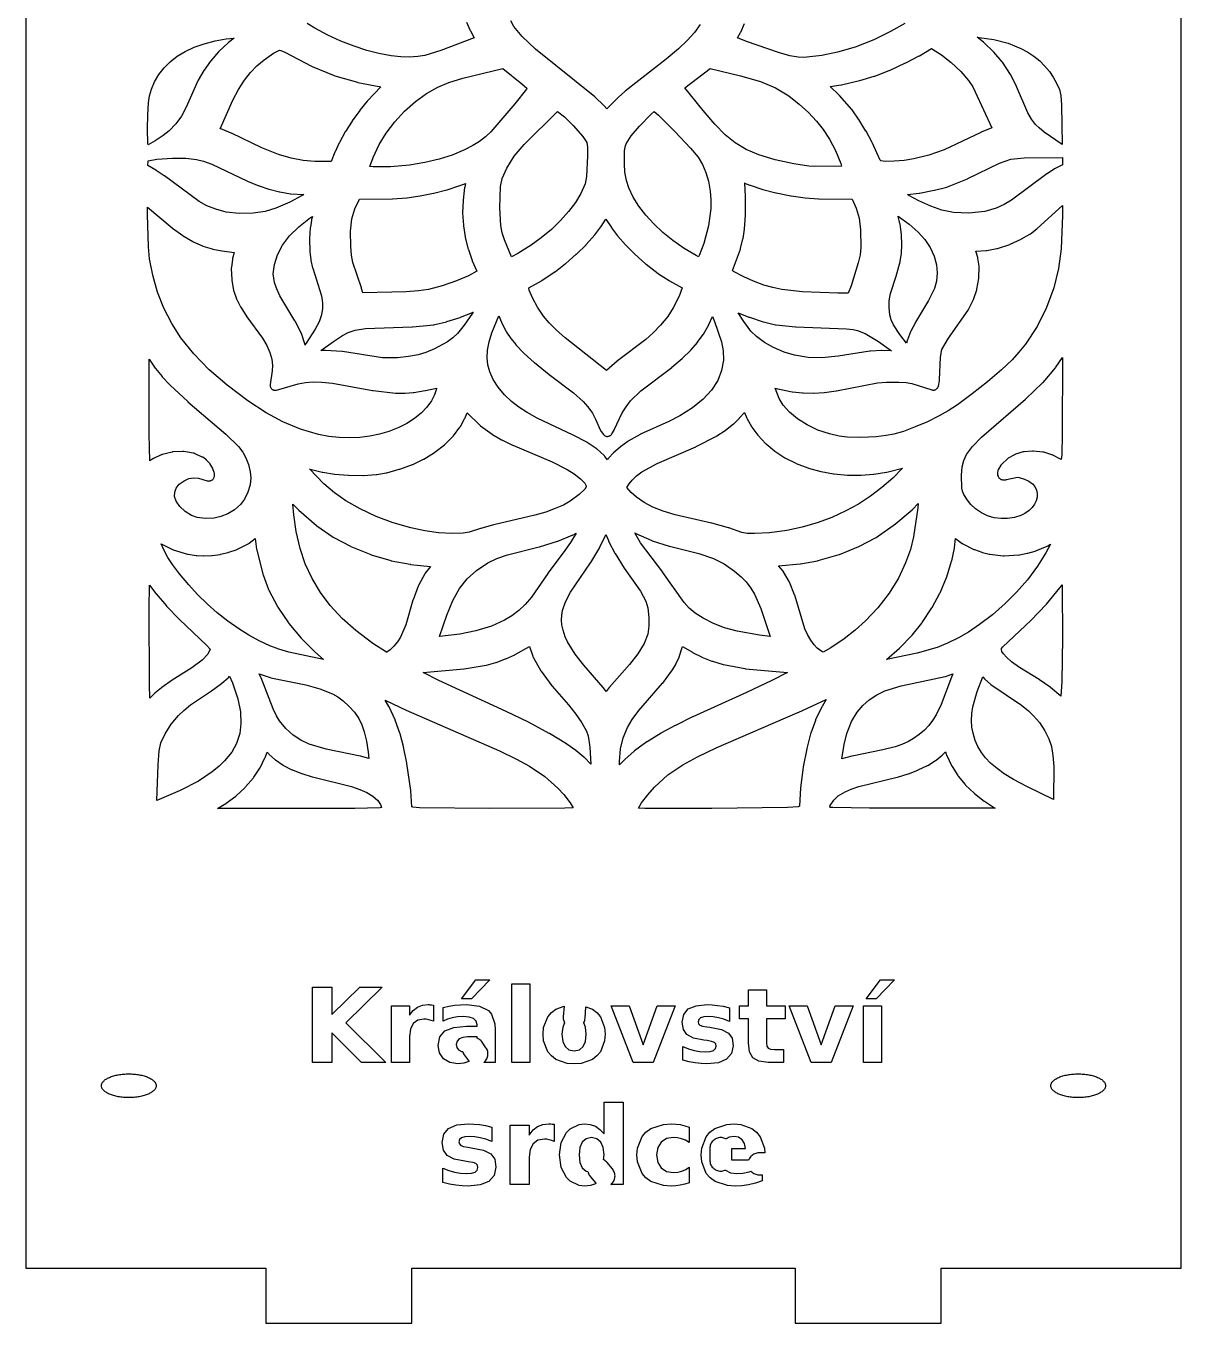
# Model space of a CAD drawing. Header units: millimetres. Extents: x 10 to 410, y 18 to 283.
# Drawn here: x 79 to 142.3, y 21 to 92.1 of the extents above; entities that cross this region are included whole.
import ezdxf

# ---------------------------------------------------------------- set-up
doc = ezdxf.new("R2010")
doc.units = ezdxf.units.MM
doc.layers.add('CUT', color=1, linetype='Continuous')

msp = doc.modelspace()

# ---------------------------------------------------------------- linework, layer by layer
at = {"layer": 'CUT'}
for points in [[(129.134, 147), (121.134, 147), (121.134, 144), (100.134, 144), (100.134, 147), (92.134, 147), (92.134, 144), (79, 144), (79, 24), (92.134, 24), (92.134, 21), (100.134, 21), (100.134, 24), (121.134, 24), (121.134, 21), (129.134, 21), (129.134, 24), (142.268, 24), (142.268, 144), (129.134, 144)], [(88.221, 90.891), (88.769, 91.084), (89.37, 91.24), (89.963, 91.348), (90.408, 91.388), (90.091, 91.144), (90.07, 91.127), (89.566, 90.653), (89.546, 90.632), (89.126, 90.147), (89.109, 90.126), (88.76, 89.633), (88.747, 89.613), (88.433, 89.076), (88.419, 89.049), (87.772, 87.609), (87.511, 87.116), (87.207, 86.685), (86.85, 86.317), (86.519, 86.055), (86.072, 85.76), (85.688, 85.546), (85.685, 85.57), (85.652, 86.432), (85.669, 87.171), (85.719, 87.848), (85.776, 88.229), (85.882, 88.591), (86.049, 88.992), (86.281, 89.395), (86.564, 89.762), (86.898, 90.096), (87.286, 90.396), (87.726, 90.661)], [(132.797, 91.106), (133.493, 90.826), (133.88, 90.616), (134.202, 90.403), (134.53, 90.138), (134.795, 89.878), (135.06, 89.561), (135.27, 89.253), (135.452, 88.922), (135.607, 88.566), (135.686, 88.242), (135.726, 87.722), (135.758, 85.56), (134.776, 86.236), (134.492, 86.465), (134.294, 86.664), (134.08, 86.945), (133.881, 87.295), (133.254, 88.73), (133.249, 88.741), (132.943, 89.37), (132.924, 89.403), (132.485, 90.063), (132.466, 90.089), (132.017, 90.619), (131.997, 90.64), (131.464, 91.152), (131.441, 91.172), (131.101, 91.434), (131.219, 91.426), (132.021, 91.308)], [(91.923, 85.371), (90.251, 86.18), (90.239, 86.185), (89.764, 86.388), (89.729, 86.4), (89.633, 86.427), (90.332, 87.982), (90.65, 88.574), (90.97, 89.078), (91.301, 89.506), (91.655, 89.876), (92.044, 90.204), (92.555, 90.561), (92.847, 90.719), (92.889, 90.727), (92.964, 90.718), (93.183, 90.626), (94.646, 89.849), (94.671, 89.837), (95.889, 89.338), (95.918, 89.328), (97.157, 88.969), (97.182, 88.963), (98.438, 88.721), (97.704, 87.946), (97.69, 87.93), (97.291, 87.438), (97.281, 87.425), (96.875, 86.861), (96.866, 86.847), (96.496, 86.265), (96.487, 86.25), (96.165, 85.667), (96.156, 85.651), (95.928, 85.164), (95.921, 85.148), (95.713, 84.625), (94.829, 84.633), (94.193, 84.686), (93.525, 84.808), (92.835, 85.009)], [(130.858, 88.719), (131, 88.451), (131.897, 86.467), (131.312, 86.233), (131.295, 86.226), (129.301, 85.277), (128.456, 84.971), (127.634, 84.768), (127.101, 84.685), (126.56, 84.641), (126.08, 84.635), (125.823, 84.661), (125.788, 84.71), (125.35, 85.678), (125.34, 85.699), (125.014, 86.288), (125.007, 86.299), (124.614, 86.937), (124.606, 86.95), (124.251, 87.462), (124.231, 87.487), (123.557, 88.253), (123.542, 88.269), (123.055, 88.742), (123.653, 88.835), (123.671, 88.838), (124.652, 89.058), (124.669, 89.063), (125.466, 89.296), (125.49, 89.304), (126.288, 89.617), (126.303, 89.623), (127.181, 90.028), (127.194, 90.034), (127.927, 90.418), (127.941, 90.425), (128.603, 90.819), (129.14, 90.475), (129.682, 90.052), (130.206, 89.552), (130.621, 89.063)], [(101.624, 84.751), (100.844, 84.567), (100.006, 84.427), (98.966, 84.341), (98.019, 84.334), (97.841, 84.357), (98.017, 84.856), (98.355, 85.563), (98.735, 86.188), (99.203, 86.811), (99.737, 87.389), (100.337, 87.922), (100.939, 88.36), (101.558, 88.702), (102.168, 88.951), (102.924, 89.191), (105.116, 89.724), (106.17, 88.89), (106.442, 88.644), (106.414, 88.6), (105.769, 87.785), (104.468, 86.252), (104.177, 85.986), (103.845, 85.734), (103.475, 85.499), (103.026, 85.263), (102.337, 84.976)], [(121.05, 84.503), (120.038, 84.727), (119.138, 85.002), (118.443, 85.293), (117.853, 85.647), (117.302, 86.096), (116.726, 86.681), (116.095, 87.415), (115.087, 88.666), (116.468, 89.715), (118.136, 89.325), (119.225, 89.005), (120.046, 88.663), (120.778, 88.219), (121.349, 87.776), (121.859, 87.316), (122.302, 86.843), (122.665, 86.381), (123.016, 85.844), (123.346, 85.225), (123.64, 84.511), (123.674, 84.377), (123.66, 84.375), (122.214, 84.355), (121.872, 84.376)], [(108.284, 81.392), (107.783, 80.911), (107.227, 80.451), (106.669, 80.048), (105.939, 79.592), (105.603, 79.408), (105.205, 80.33), (105.09, 80.72), (105.017, 81.118), (104.961, 82.094), (104.99, 83.263), (105.086, 83.705), (105.332, 84.259), (105.744, 84.915), (106.284, 85.554), (108.109, 87.365), (108.489, 87.078), (108.975, 86.605), (109.508, 85.998), (109.72, 85.673), (109.755, 85.42), (109.766, 84.947), (109.702, 83.81), (109.627, 83.401), (109.393, 82.874), (109.095, 82.382), (108.723, 81.885)], [(115.844, 79.415), (115.711, 79.48), (115.055, 79.869), (114.43, 80.306), (113.886, 80.747), (113.39, 81.212), (112.951, 81.691), (112.578, 82.175), (112.265, 82.681), (112.021, 83.185), (111.891, 83.58), (111.81, 84.047), (111.782, 84.501), (111.786, 85.203), (111.814, 85.437), (111.872, 85.596), (112.154, 86.028), (112.609, 86.565), (113.251, 87.227), (113.407, 87.363), (113.646, 87.16), (114.537, 86.275), (115.396, 85.369), (115.82, 84.867), (116.057, 84.474), (116.247, 84.034), (116.388, 83.554), (116.483, 82.996), (116.514, 82.536), (116.509, 82.062), (116.39, 81.11), (116.129, 80.136), (115.879, 79.477)], [(91.751, 83.303), (91.767, 83.297), (92.301, 83.12), (92.32, 83.115), (92.892, 82.97), (92.913, 82.966), (93.489, 82.867), (93.516, 82.864), (94.218, 82.814), (94.138, 82.764), (93.448, 82.399), (92.685, 82.07), (92.106, 81.893), (91.448, 81.796), (90.686, 81.78), (89.971, 81.858), (89.4, 82.012), (88.912, 82.204), (88.481, 82.445), (86.583, 83.842), (86.572, 83.849), (86.13, 84.145), (86.114, 84.154), (85.675, 84.407), (85.691, 84.659), (86.177, 84.749), (87.032, 84.819), (87.758, 84.815), (88.339, 84.743), (88.727, 84.646), (89.185, 84.483), (91.126, 83.556), (91.142, 83.549)], [(132.987, 82.504), (132.58, 82.266), (132.147, 82.077), (131.517, 81.899), (130.653, 81.808), (129.798, 81.834), (129.167, 81.971), (128.558, 82.189), (127.903, 82.483), (127.365, 82.77), (127.283, 82.819), (127.918, 82.901), (127.933, 82.903), (128.737, 83.051), (128.755, 83.054), (129.436, 83.227), (129.473, 83.239), (130.567, 83.682), (130.585, 83.69), (132.321, 84.539), (132.946, 84.75), (133.666, 84.834), (135.768, 84.855), (135.774, 84.456), (135.366, 84.239), (135.345, 84.227), (134.931, 83.956), (134.917, 83.946)], [(103.055, 80.501), (103.06, 80.475), (103.224, 79.831), (103.231, 79.807), (103.441, 79.209), (103.448, 79.191), (103.695, 78.616), (103.242, 78.369), (102.58, 78.084), (101.791, 77.814), (101.054, 77.626), (100.497, 77.538), (99.834, 77.486), (97.45, 77.435), (97.445, 77.436), (97.384, 77.679), (97.378, 77.701), (96.907, 79.104), (96.83, 79.496), (96.787, 79.975), (96.769, 80.819), (96.844, 81.496), (97.006, 82.037), (97.273, 82.566), (99.056, 82.584), (99.075, 82.585), (99.86, 82.647), (99.875, 82.648), (100.579, 82.743), (100.595, 82.745), (101.328, 82.887), (101.345, 82.891), (102.055, 83.075), (102.072, 83.079), (102.712, 83.288), (102.726, 83.293), (103.072, 83.427), (103.031, 83.228), (103.028, 83.206), (102.942, 82.519), (102.939, 82.494), (102.916, 81.821), (102.917, 81.794), (102.957, 81.134), (102.96, 81.108)], [(124.714, 80.878), (124.72, 79.913), (124.684, 79.512), (124.59, 79.08), (124.195, 77.823), (124.042, 77.409), (123.46, 77.416), (121.538, 77.487), (120.405, 77.619), (119.903, 77.725), (119.424, 77.863), (118.853, 78.074), (118.314, 78.315), (117.76, 78.609), (117.702, 78.653), (118.131, 79.828), (118.139, 79.856), (118.272, 80.386), (118.277, 80.41), (118.357, 80.916), (118.359, 80.94), (118.411, 81.687), (118.411, 81.707), (118.409, 82.71), (118.409, 82.726), (118.367, 83.436), (118.365, 83.45), (118.657, 83.332), (118.674, 83.326), (119.352, 83.1), (119.369, 83.095), (120.079, 82.909), (120.096, 82.905), (120.889, 82.75), (120.905, 82.748), (121.671, 82.645), (121.685, 82.644), (122.415, 82.586), (122.434, 82.585), (124.254, 82.566), (124.482, 82.08), (124.638, 81.527)], [(101.484, 72.177), (101.376, 71.844), (101.208, 71.518), (100.954, 71.169), (100.668, 70.87), (100.29, 70.56), (99.855, 70.28), (99.415, 70.055), (98.884, 69.844), (98.367, 69.69), (97.827, 69.577), (97.279, 69.51), (96.723, 69.487), (96.159, 69.508), (95.588, 69.574), (95.016, 69.683), (94.046, 69.965), (93.076, 70.366), (92.159, 70.859), (91.155, 71.52), (90.021, 72.369), (89.037, 73.222), (88.195, 74.088), (87.485, 74.976), (86.985, 75.749), (86.553, 76.591), (86.208, 77.472), (85.946, 78.401), (85.776, 79.294), (85.709, 79.956), (85.658, 81.718), (85.662, 82.122), (87.016, 80.99), (87.032, 80.978), (87.597, 80.572), (87.618, 80.558), (88.137, 80.25), (88.165, 80.236), (88.665, 80.011), (88.697, 79.999), (89.205, 79.843), (89.234, 79.835), (89.733, 79.738), (89.75, 79.736), (90.406, 79.65), (90.316, 79.318), (90.308, 79.279), (90.251, 78.815), (90.249, 78.793), (90.249, 78.771), (90.27, 78.168), (90.274, 78.128), (90.375, 77.572), (90.384, 77.534), (90.525, 77.106), (90.533, 77.085), (90.542, 77.064), (90.748, 76.669), (90.761, 76.647), (91.096, 76.127), (91.105, 76.114), (91.95, 74.949), (92.187, 74.542), (92.354, 74.173), (92.462, 73.8), (92.502, 73.446), (92.488, 73.155), (92.376, 72.418), (92.373, 72.39), (92.373, 72.362), (92.376, 72.334), (92.382, 72.306), (92.39, 72.279), (92.401, 72.253), (92.414, 72.229), (92.43, 72.206), (92.448, 72.184), (92.469, 72.165), (92.491, 72.147), (92.515, 72.132), (92.54, 72.119), (92.566, 72.109), (92.593, 72.102), (92.621, 72.097), (92.649, 72.096), (92.677, 72.097), (92.705, 72.101), (92.732, 72.107), (93.91, 72.456), (94.31, 72.524), (94.736, 72.554), (95.206, 72.542), (95.798, 72.482), (97.99, 72.082), (98.009, 72.079), (99.244, 71.942), (99.272, 71.941), (99.739, 71.936), (99.763, 71.937), (100.214, 71.97), (100.24, 71.973), (100.866, 72.077), (100.881, 72.081), (101.489, 72.217)], [(126.811, 72.545), (127.216, 72.52), (127.53, 72.467), (128.619, 72.121), (128.646, 72.114), (128.673, 72.109), (128.701, 72.107), (128.728, 72.108), (128.756, 72.112), (128.782, 72.119), (128.809, 72.128), (128.834, 72.139), (128.857, 72.153), (128.88, 72.169), (128.9, 72.188), (128.919, 72.208), (128.936, 72.23), (128.95, 72.254), (128.962, 72.278), (128.971, 72.304), (128.978, 72.331), (129.038, 72.623), (129.042, 72.646), (129.044, 72.669), (129.089, 73.915), (129.163, 74.334), (129.528, 74.959), (130.604, 76.479), (130.616, 76.498), (130.626, 76.517), (130.88, 77.028), (130.895, 77.063), (131.076, 77.6), (131.086, 77.638), (131.194, 78.226), (131.197, 78.248), (131.198, 78.271), (131.211, 78.839), (131.21, 78.863), (131.208, 78.887), (131.139, 79.334), (131.135, 79.356), (131.13, 79.377), (131.021, 79.717), (131.593, 79.75), (131.629, 79.755), (132.184, 79.861), (132.218, 79.87), (132.881, 80.084), (132.912, 80.096), (133.511, 80.372), (133.537, 80.385), (133.989, 80.653), (134.017, 80.672), (134.373, 80.944), (134.39, 80.959), (135.77, 82.211), (135.78, 81.679), (135.708, 79.84), (135.56, 78.763), (135.301, 77.718), (134.901, 76.63), (134.38, 75.598), (133.739, 74.628), (133.381, 74.176), (133.011, 73.765), (132.434, 73.22), (131.662, 72.559), (130.823, 71.894), (130.02, 71.307), (129.505, 70.97), (129.02, 70.695), (128.374, 70.376), (127.702, 70.086), (127.058, 69.847), (126.539, 69.694), (126.115, 69.612), (125.572, 69.554), (124.721, 69.517), (123.983, 69.534), (123.545, 69.581), (123.004, 69.705), (122.37, 69.92), (121.785, 70.197), (121.264, 70.526), (120.819, 70.901), (120.483, 71.275), (120.252, 71.65), (120.043, 72.221), (120.157, 72.185), (120.186, 72.178), (120.966, 72.016), (120.992, 72.012), (121.54, 71.951), (121.566, 71.949), (122.137, 71.939), (122.161, 71.94), (122.726, 71.978), (122.745, 71.98), (123.372, 72.064), (123.388, 72.067), (125.648, 72.501), (126.136, 72.541)], [(95.246, 76.892), (95.248, 76.576), (95.193, 76.238), (95.058, 75.855), (94.836, 75.439), (94.343, 74.675), (94.331, 74.655), (94.321, 74.633), (94.291, 74.563), (94.285, 74.6), (94.28, 74.624), (94.274, 74.648), (94.086, 75.209), (94.078, 75.229), (94.069, 75.248), (93.742, 75.886), (93.733, 75.902), (92.909, 77.274), (92.717, 77.685), (92.611, 78.002), (92.549, 78.47), (92.606, 78.99), (92.772, 79.524), (93.047, 80.042), (93.437, 80.551), (93.95, 81.054), (94.591, 81.554), (94.698, 81.622), (94.648, 81.445), (94.642, 81.417), (94.577, 81.029), (94.573, 81), (94.535, 80.419), (94.535, 80.394), (94.55, 79.722), (94.551, 79.696), (94.604, 79.243), (94.609, 79.215), (94.699, 78.808), (94.705, 78.783), (95.186, 77.274)], [(106.554, 77.583), (106.536, 77.717), (107.236, 78.098), (107.258, 78.112), (107.983, 78.597), (107.998, 78.609), (108.551, 79.037), (108.563, 79.047), (109.136, 79.545), (109.148, 79.556), (109.677, 80.073), (109.69, 80.087), (110.154, 80.604), (110.167, 80.621), (110.497, 81.051), (110.513, 81.074), (110.763, 81.478), (111.07, 81.005), (111.081, 80.989), (111.404, 80.56), (111.417, 80.544), (111.833, 80.069), (111.845, 80.056), (112.314, 79.583), (112.328, 79.571), (112.957, 79.013), (112.972, 79.001), (113.631, 78.495), (113.648, 78.483), (114.226, 78.104), (114.243, 78.094), (114.945, 77.7), (114.781, 77.257), (114.457, 76.608), (114.152, 76.139), (113.758, 75.658), (113.359, 75.248), (112.953, 74.883), (111.399, 73.703), (111.383, 73.691), (110.803, 73.182), (108.534, 74.978), (108.06, 75.387), (107.659, 75.788), (107.349, 76.156), (107.016, 76.642), (106.739, 77.16)], [(126.953, 80.632), (126.878, 81.204), (126.873, 81.232), (126.776, 81.642), (127.379, 81.189), (127.867, 80.761), (128.234, 80.348), (128.521, 79.922), (128.743, 79.449), (128.873, 78.968), (128.91, 78.522), (128.868, 78.071), (128.763, 77.678), (128.428, 77.008), (127.722, 75.822), (127.716, 75.81), (127.465, 75.338), (127.45, 75.305), (127.279, 74.854), (127.273, 74.834), (127.268, 74.814), (127.239, 74.681), (126.863, 75.161), (126.517, 75.681), (126.389, 75.958), (126.317, 76.225), (126.275, 76.627), (126.278, 76.988), (126.358, 77.394), (126.679, 78.406), (126.682, 78.418), (126.876, 79.137), (126.882, 79.164), (126.951, 79.581), (126.954, 79.613), (126.977, 80.06), (126.977, 80.086), (126.955, 80.607)], [(101.388, 75.696), (102.033, 75.853), (102.052, 75.858), (102.784, 76.092), (102.803, 76.099), (103.457, 76.36), (103.478, 76.369), (103.5, 76.38), (103.459, 76.314), (103.006, 75.673), (102.635, 75.213), (102.382, 74.978), (102.088, 74.759), (101.381, 74.361), (100.907, 74.169), (100.489, 74.043), (99.958, 73.947), (99.354, 73.881), (98.525, 73.866), (96.347, 74.213), (96.322, 74.216), (95.411, 74.278), (95.384, 74.279), (95.146, 74.272), (95.838, 74.776), (96.346, 75.098), (96.654, 75.256), (97.026, 75.395), (97.595, 75.48), (100.151, 75.58), (100.165, 75.581), (101.347, 75.689)], [(111.088, 69.705), (111.211, 69.904), (111.226, 69.933), (111.663, 70.868), (111.874, 71.196), (112.121, 71.512), (112.686, 72.073), (114.372, 73.345), (114.385, 73.356), (114.948, 73.838), (114.961, 73.851), (115.397, 74.277), (115.412, 74.293), (115.775, 74.71), (115.791, 74.73), (116.093, 75.149), (116.109, 75.174), (116.395, 75.675), (116.408, 75.7), (116.603, 76.137), (116.717, 75.866), (117.096, 74.751), (117.192, 74.252), (117.199, 73.738), (117.103, 73.175), (116.894, 72.641), (116.544, 72.098), (116.093, 71.61), (115.516, 71.144), (114.813, 70.702), (114.204, 70.389), (112.663, 69.687), (112.643, 69.677), (111.993, 69.314), (111.965, 69.296), (111.561, 69.004), (111.542, 68.988), (111.186, 68.679), (111.165, 68.659), (110.919, 68.397), (110.902, 68.376), (110.887, 68.354), (110.849, 68.293), (110.715, 68.477), (110.696, 68.501), (110.675, 68.522), (110.27, 68.882), (110.254, 68.896), (110.237, 68.908), (109.733, 69.237), (109.712, 69.25), (108.981, 69.641), (108.968, 69.647), (107.008, 70.567), (106.444, 70.88), (106, 71.167), (105.587, 71.487), (105.209, 71.848), (104.865, 72.267), (104.597, 72.687), (104.41, 73.103), (104.307, 73.485), (104.266, 73.882), (104.287, 74.301), (104.371, 74.753), (104.521, 75.242), (104.902, 76.172), (105.04, 75.836), (105.05, 75.814), (105.31, 75.313), (105.325, 75.288), (105.556, 74.937), (105.571, 74.917), (105.825, 74.599), (105.841, 74.58), (106.27, 74.131), (106.286, 74.116), (106.838, 73.623), (106.849, 73.614), (107.657, 72.964), (107.663, 72.959), (108.993, 71.953), (109.516, 71.485), (109.78, 71.188), (110.024, 70.844), (110.203, 70.517), (110.472, 69.895), (110.483, 69.873), (110.495, 69.853), (110.509, 69.833), (110.629, 69.679), (110.647, 69.659), (110.666, 69.64), (110.688, 69.624), (110.71, 69.609), (110.734, 69.597), (110.759, 69.587), (110.785, 69.579), (110.812, 69.574), (110.838, 69.572), (110.865, 69.572), (110.892, 69.575), (110.919, 69.58), (110.944, 69.588), (110.969, 69.599), (110.993, 69.611), (111.016, 69.626), (111.037, 69.643), (111.056, 69.662), (111.073, 69.683)], [(124.974, 75.203), (125.704, 74.763), (126.402, 74.265), (125.876, 74.272), (125.858, 74.271), (125.258, 74.239), (125.23, 74.236), (123.486, 73.962), (122.598, 73.868), (121.846, 73.89), (121.099, 74.017), (120.525, 74.186), (119.938, 74.433), (119.447, 74.713), (119.015, 75.037), (118.706, 75.344), (118.317, 75.865), (118.001, 76.348), (118.009, 76.344), (118.603, 76.104), (118.622, 76.098), (119.376, 75.854), (119.397, 75.848), (120.06, 75.69), (120.097, 75.683), (121.153, 75.574), (121.171, 75.573), (123.945, 75.471), (124.306, 75.433), (124.544, 75.378)], [(89.952, 69.699), (90.638, 69.019), (90.884, 68.699), (91.052, 68.399), (91.191, 68.029), (91.287, 67.636), (91.317, 67.292), (91.278, 66.914), (91.162, 66.511), (90.974, 66.137), (90.747, 65.842), (90.431, 65.556), (90.057, 65.326), (89.68, 65.176), (89.306, 65.097), (88.829, 65.077), (88.381, 65.131), (88.064, 65.238), (87.725, 65.448), (87.434, 65.723), (87.23, 66.02), (87.137, 66.287), (87.147, 66.507), (87.237, 66.736), (87.401, 66.946), (87.661, 67.142), (87.929, 67.257), (88.171, 67.301), (88.459, 67.281), (88.93, 67.139), (88.958, 67.132), (88.987, 67.128), (89.016, 67.127), (89.045, 67.129), (89.073, 67.134), (89.101, 67.142), (89.128, 67.153), (89.161, 67.168), (89.186, 67.182), (89.209, 67.197), (89.231, 67.215), (89.251, 67.234), (89.268, 67.256), (89.284, 67.279), (89.297, 67.304), (89.307, 67.33), (89.315, 67.357), (89.32, 67.384), (89.33, 67.456), (89.333, 67.483), (89.332, 67.509), (89.33, 67.536), (89.325, 67.562), (89.317, 67.588), (89.244, 67.793), (89.232, 67.822), (89.217, 67.849), (89.096, 68.043), (89.082, 68.063), (89.066, 68.082), (88.916, 68.247), (88.899, 68.265), (88.88, 68.28), (88.716, 68.407), (88.69, 68.425), (88.661, 68.44), (88.229, 68.638), (88.206, 68.647), (88.183, 68.654), (88.159, 68.659), (87.656, 68.745), (87.626, 68.749), (87.595, 68.749), (87.056, 68.723), (87.028, 68.72), (87, 68.715), (86.46, 68.578), (86.434, 68.57), (86.41, 68.56), (85.992, 68.365), (85.973, 68.355), (85.954, 68.344), (85.781, 68.227), (85.755, 69.693), (85.754, 73.803), (86.085, 73.315), (86.099, 73.296), (86.458, 72.855), (86.469, 72.842), (86.877, 72.399), (86.892, 72.384), (87.859, 71.478), (87.869, 71.469)], [(133.767, 71.621), (134.687, 72.5), (134.707, 72.522), (135.395, 73.333), (135.412, 73.355), (135.78, 73.886), (135.764, 69.688), (135.733, 68.556), (135.709, 68.298), (135.702, 68.304), (135.683, 68.317), (135.663, 68.328), (135.243, 68.542), (135.221, 68.553), (135.197, 68.561), (134.745, 68.698), (134.72, 68.704), (134.695, 68.708), (134.181, 68.766), (134.154, 68.767), (134.127, 68.767), (133.677, 68.73), (133.648, 68.726), (133.619, 68.719), (133.203, 68.595), (133.173, 68.584), (133.144, 68.569), (132.807, 68.376), (132.781, 68.359), (132.756, 68.339), (132.444, 68.05), (132.426, 68.031), (132.41, 68.011), (132.395, 67.989), (132.267, 67.777), (132.255, 67.755), (132.245, 67.732), (132.237, 67.709), (132.231, 67.685), (132.213, 67.593), (132.209, 67.565), (132.208, 67.536), (132.21, 67.508), (132.215, 67.48), (132.222, 67.453), (132.243, 67.39), (132.252, 67.365), (132.264, 67.341), (132.279, 67.318), (132.295, 67.296), (132.314, 67.276), (132.334, 67.258), (132.356, 67.243), (132.379, 67.229), (132.404, 67.218), (132.429, 67.209), (132.456, 67.202), (132.483, 67.198), (132.51, 67.197), (132.655, 67.198), (132.684, 67.199), (132.713, 67.204), (133.304, 67.332), (133.407, 67.322), (133.697, 67.233), (133.93, 67.122), (134.133, 66.966), (134.255, 66.818), (134.348, 66.624), (134.385, 66.451), (134.381, 66.235), (134.335, 66.047), (134.247, 65.858), (134.117, 65.675), (133.942, 65.505), (133.72, 65.352), (133.495, 65.243), (133.154, 65.134), (132.763, 65.07), (132.421, 65.065), (132.039, 65.116), (131.673, 65.225), (131.329, 65.388), (131.012, 65.606), (130.76, 65.841), (130.566, 66.079), (130.362, 66.395), (130.29, 66.565), (130.262, 66.732), (130.25, 67.444), (130.283, 67.9), (130.367, 68.252), (130.523, 68.584), (130.84, 69.011), (131.344, 69.526), (133.756, 71.612)], [(109.368, 67.254), (109.606, 67), (109.689, 66.854), (109.689, 66.804), (109.609, 66.675), (109.302, 66.387), (108.815, 66.027), (108.436, 65.811), (107.995, 65.612), (107.479, 65.426), (106.877, 65.25), (104.626, 64.73), (104.615, 64.727), (103.907, 64.534), (103.892, 64.53), (103.285, 64.328), (102.944, 64.263), (102.341, 64.249), (101.6, 64.294), (100.842, 64.397), (100.08, 64.555), (99.12, 64.829), (98.187, 65.179), (97.301, 65.596), (96.522, 66.048), (95.895, 66.488), (95.324, 66.974), (94.527, 67.789), (94.544, 67.784), (94.565, 67.778), (95.231, 67.615), (95.253, 67.611), (95.905, 67.506), (95.925, 67.504), (96.652, 67.441), (96.674, 67.44), (97.458, 67.434), (97.481, 67.435), (98.187, 67.487), (98.211, 67.49), (98.739, 67.575), (98.769, 67.582), (99.451, 67.771), (99.47, 67.778), (100.17, 68.029), (100.195, 68.04), (100.773, 68.315), (100.799, 68.329), (101.376, 68.684), (101.402, 68.702), (101.919, 69.107), (101.944, 69.129), (102.388, 69.573), (102.413, 69.602), (102.774, 70.075), (102.796, 70.108), (103.029, 70.524), (103.043, 70.554), (103.171, 70.863), (103.862, 70.183), (103.894, 70.157), (104.536, 69.688), (104.561, 69.672), (105.049, 69.389), (105.065, 69.381), (105.643, 69.093), (105.659, 69.085), (107.82, 68.171), (108.645, 67.76), (109.034, 67.517)], [(123.233, 67.52), (123.257, 67.517), (123.999, 67.45), (124.023, 67.449), (124.733, 67.447), (124.755, 67.448), (125.427, 67.499), (125.448, 67.501), (126.126, 67.605), (126.152, 67.611), (127.008, 67.828), (126.48, 67.289), (125.887, 66.769), (125.26, 66.295), (124.599, 65.867), (123.908, 65.486), (123.141, 65.135), (122.393, 64.855), (121.519, 64.601), (120.67, 64.422), (119.722, 64.295), (118.911, 64.247), (118.5, 64.258), (118.217, 64.299), (117.499, 64.56), (117.475, 64.567), (116.559, 64.811), (116.55, 64.813), (114.559, 65.272), (113.898, 65.478), (113.332, 65.703), (112.858, 65.947), (112.438, 66.234), (112.152, 66.497), (111.911, 66.78), (112.041, 66.979), (112.205, 67.182), (112.443, 67.407), (112.74, 67.629), (113.566, 68.092), (115.699, 69.005), (115.718, 69.013), (116.823, 69.588), (116.848, 69.602), (117.304, 69.9), (117.325, 69.915), (117.746, 70.25), (117.766, 70.268), (118.076, 70.568), (118.09, 70.582), (118.349, 70.871), (118.487, 70.564), (118.499, 70.541), (118.746, 70.106), (118.764, 70.078), (119.086, 69.641), (119.108, 69.615), (119.513, 69.186), (119.537, 69.163), (119.998, 68.78), (120.025, 68.761), (120.575, 68.402), (120.601, 68.387), (121.161, 68.103), (121.187, 68.091), (121.831, 67.843), (121.857, 67.834), (122.54, 67.645), (122.565, 67.64)], [(99.804, 59.254), (99.512, 58.579), (99.354, 58.322), (99.159, 58.075), (98.946, 57.874), (98.763, 57.745), (98.754, 57.749), (98.008, 58.225), (97.063, 58.937), (96.327, 59.592), (95.664, 60.307), (95.125, 61.024), (94.673, 61.785), (94.302, 62.596), (94.022, 63.424), (93.802, 64.361), (93.665, 65.274), (93.613, 65.864), (93.924, 65.543), (93.944, 65.524), (94.921, 64.695), (94.941, 64.68), (95.826, 64.056), (95.856, 64.038), (96.776, 63.552), (96.8, 63.54), (97.889, 63.093), (97.916, 63.083), (98.983, 62.769), (99.009, 62.762), (100.05, 62.564), (100.072, 62.561), (101.152, 62.441), (100.871, 62.079), (100.858, 62.061), (100.846, 62.041), (100.496, 61.396), (100.481, 61.362), (100.2, 60.621), (100.192, 60.599)], [(126.64, 64.792), (127.547, 65.551), (127.567, 65.57), (127.877, 65.886), (127.857, 65.665), (127.617, 64.072), (127.44, 63.373), (127.179, 62.638), (126.785, 61.807), (126.273, 60.975), (125.664, 60.184), (124.993, 59.472), (124.427, 58.963), (123.813, 58.482), (123.082, 57.987), (122.671, 57.757), (122.594, 57.795), (122.344, 57.976), (122.175, 58.15), (121.981, 58.413), (121.802, 58.726), (121.669, 59.023), (121.107, 60.872), (121.099, 60.894), (120.82, 61.592), (120.812, 61.612), (120.802, 61.63), (120.497, 62.147), (120.484, 62.167), (120.47, 62.186), (120.217, 62.485), (121.4, 62.581), (121.428, 62.585), (122.359, 62.759), (122.386, 62.766), (123.534, 63.1), (123.561, 63.109), (124.626, 63.541), (124.653, 63.553), (125.54, 64.023), (125.569, 64.041), (126.621, 64.778)], [(90.549, 63.372), (91.175, 63.69), (91.2, 63.704), (91.223, 63.72), (91.548, 63.98), (91.632, 63.386), (91.638, 63.356), (91.976, 62.024), (91.985, 61.994), (92.293, 61.176), (92.307, 61.145), (92.778, 60.244), (92.794, 60.216), (93.382, 59.349), (93.4, 59.326), (94.08, 58.518), (94.096, 58.5), (94.821, 57.773), (94.832, 57.762), (95.292, 57.352), (93.404, 57.756), (92.851, 57.914), (92.365, 58.096), (91.768, 58.375), (91.21, 58.678), (90.652, 59.026), (90.059, 59.445), (89.477, 59.907), (88.948, 60.373), (88.402, 60.907), (87.917, 61.432), (87.409, 62.043), (87.031, 62.549), (86.775, 62.945), (86.535, 63.387), (86.407, 63.684), (87.021, 63.377), (87.044, 63.367), (87.067, 63.359), (87.855, 63.125), (87.89, 63.118), (88.322, 63.048), (88.352, 63.044), (88.718, 63.025), (88.746, 63.024), (89.176, 63.044), (89.203, 63.046), (89.635, 63.107), (89.66, 63.112), (90.083, 63.212), (90.108, 63.22), (90.512, 63.356)], [(108.131, 63.838), (108.909, 64.155), (108.937, 64.168), (109.129, 64.272), (108.821, 63.76), (108.425, 63.188), (107.59, 62.079), (107.583, 62.069), (106.688, 60.768), (106.34, 60.365), (105.994, 60.039), (105.619, 59.75), (105.213, 59.499), (104.503, 59.173), (103.64, 58.911), (102.764, 58.746), (101.65, 58.612), (102.051, 59.777), (102.381, 60.581), (102.75, 61.235), (103.172, 61.772), (103.674, 62.228), (104.307, 62.647), (104.8, 62.883), (105.368, 63.087), (107.108, 63.517), (107.125, 63.521), (108.109, 63.83)], [(108.537, 58.597), (108.418, 58.95), (108.353, 59.25), (108.329, 59.502), (108.343, 59.787), (108.39, 60.04), (108.554, 60.506), (108.829, 61.034), (109.926, 62.653), (109.934, 62.666), (110.426, 63.485), (110.437, 63.505), (110.733, 64.101), (110.747, 64.136), (110.77, 64.205), (110.9, 63.867), (110.913, 63.838), (111.262, 63.168), (111.273, 63.148), (111.766, 62.359), (111.775, 62.347), (112.663, 61.085), (112.956, 60.548), (113.068, 60.179), (113.126, 59.653), (113.124, 59.173), (113.056, 58.746), (112.861, 58.226), (112.511, 57.657), (112.049, 57.076), (110.957, 55.841), (110.938, 55.817), (110.78, 55.591), (110.632, 55.79), (110.618, 55.807), (109.55, 57.036), (109.084, 57.636), (108.663, 58.32)], [(113.274, 63.864), (113.302, 63.853), (114.231, 63.557), (114.248, 63.552), (115.864, 63.151), (116.65, 62.882), (117.245, 62.588), (117.816, 62.194), (118.175, 61.884), (118.45, 61.599), (118.709, 61.261), (118.912, 60.92), (119.25, 60.142), (119.755, 58.61), (119.177, 58.691), (117.955, 58.902), (117.259, 59.081), (116.652, 59.316), (116.088, 59.61), (115.655, 59.884), (115.326, 60.159), (115.044, 60.47), (113.888, 62.117), (113.882, 62.125), (112.654, 63.747), (112.36, 64.248), (112.344, 64.282), (112.369, 64.266), (112.404, 64.248)], [(129.07, 61.004), (129.425, 61.848), (129.434, 61.873), (129.703, 62.732), (129.71, 62.758), (129.853, 63.446), (129.857, 63.472), (129.913, 63.976), (130.283, 63.708), (130.301, 63.696), (130.321, 63.685), (130.921, 63.381), (130.955, 63.366), (131.361, 63.225), (131.385, 63.218), (131.761, 63.124), (131.796, 63.117), (132.532, 63.028), (132.559, 63.026), (132.585, 63.026), (133.385, 63.079), (133.42, 63.084), (133.848, 63.167), (133.871, 63.173), (134.286, 63.291), (134.318, 63.303), (134.937, 63.564), (134.971, 63.58), (135.112, 63.664), (134.869, 63.188), (134.412, 62.464), (133.853, 61.718), (133.255, 61.033), (132.637, 60.414), (131.933, 59.798), (131.225, 59.258), (130.619, 58.851), (130.072, 58.532), (129.478, 58.241), (128.904, 58.014), (127.811, 57.695), (126.133, 57.351), (126.844, 57.974), (126.861, 57.99), (127.517, 58.67), (127.534, 58.689), (128.064, 59.347), (128.079, 59.368), (128.615, 60.174), (128.627, 60.194), (129.057, 60.978)], [(86.695, 60.286), (86.707, 60.273), (87.409, 59.548), (87.417, 59.54), (88.889, 58.143), (89.093, 57.921), (88.963, 57.644), (88.643, 57.306), (88.084, 56.889), (87.014, 56.222), (87.002, 56.214), (86.438, 55.819), (86.42, 55.806), (86.059, 55.506), (86.038, 55.487), (85.783, 55.228), (85.763, 55.976), (85.757, 60.148), (85.773, 61.419), (86.118, 60.965), (86.127, 60.953)], [(132.452, 57.795), (132.426, 57.905), (132.436, 57.956), (132.487, 58.034), (134.054, 59.503), (134.064, 59.512), (134.882, 60.355), (134.898, 60.372), (135.633, 61.272), (135.644, 61.286), (135.748, 61.431), (135.756, 61.221), (135.77, 58.553), (135.739, 56.122), (135.688, 55.333), (135.112, 55.816), (135.092, 55.831), (134.506, 56.239), (134.493, 56.248), (133.427, 56.904), (132.985, 57.221), (132.701, 57.469), (132.538, 57.654)], [(101.623, 56.201), (100.764, 56.642), (102.982, 56.834), (103.005, 56.837), (104.199, 57.042), (104.226, 57.048), (104.733, 57.187), (104.754, 57.193), (105.265, 57.378), (105.287, 57.387), (105.773, 57.612), (105.791, 57.62), (106.587, 58.056), (106.588, 58.056), (106.762, 57.527), (106.771, 57.502), (106.783, 57.478), (107.197, 56.737), (107.216, 56.708), (107.808, 55.905), (107.822, 55.887), (108.72, 54.857), (109.116, 54.362), (109.45, 53.881), (109.699, 53.43), (109.793, 53.171), (109.882, 52.539), (109.941, 51.614), (109.587, 51.979), (109.562, 52.001), (109.125, 52.357), (109.11, 52.369), (108.622, 52.714), (108.607, 52.724), (107.679, 53.292), (107.665, 53.3), (106.532, 53.908), (106.522, 53.913), (105.306, 54.504), (105.301, 54.506)], [(111.508, 51.769), (111.565, 52.451), (111.715, 53.067), (111.957, 53.631), (112.213, 54.063), (112.576, 54.564), (113.868, 56.045), (113.88, 56.06), (114.367, 56.702), (114.385, 56.729), (114.591, 57.079), (114.604, 57.104), (114.77, 57.463), (114.782, 57.496), (114.962, 58.064), (115.502, 57.748), (115.516, 57.741), (116.006, 57.49), (116.028, 57.48), (116.571, 57.259), (116.596, 57.25), (117.181, 57.074), (117.211, 57.067), (118.381, 56.851), (118.407, 56.847), (120.707, 56.644), (119.857, 56.206), (118.474, 55.548), (115.524, 54.211), (115.516, 54.207), (114.576, 53.742), (114.567, 53.737), (113.81, 53.326), (113.797, 53.319), (113.034, 52.848), (113.016, 52.836), (112.341, 52.343), (112.322, 52.328), (111.798, 51.869), (111.783, 51.855), (111.515, 51.584)], [(88.008, 54.858), (89.162, 55.624), (89.172, 55.631), (89.719, 56.032), (89.738, 56.047), (90.071, 56.34), (90.088, 56.357), (90.104, 56.375), (90.151, 56.433), (90.307, 56.065), (90.602, 55.186), (90.744, 54.484), (90.776, 53.843), (90.709, 53.297), (90.534, 52.755), (90.274, 52.28), (89.881, 51.793), (89.579, 51.503), (89.207, 51.199), (88.443, 50.688), (87.443, 50.181), (86.178, 49.623), (86.246, 51.584), (86.297, 52.354), (86.391, 52.791), (86.619, 53.281), (86.949, 53.807), (87.347, 54.282), (87.64, 54.561)], [(94.338, 55.954), (95.105, 55.746), (95.798, 55.461), (96.078, 55.3), (96.369, 55.091), (96.71, 54.783), (96.998, 54.458), (97.228, 54.114), (97.396, 53.771), (97.532, 53.379), (97.651, 52.874), (97.742, 52.276), (97.775, 51.931), (97.329, 52.048), (97.314, 52.052), (95.442, 52.438), (94.517, 52.719), (94.055, 52.93), (93.638, 53.201), (93.24, 53.561), (92.892, 53.981), (92.721, 54.256), (92.533, 54.639), (91.877, 56.345), (91.869, 56.363), (91.776, 56.563), (92.372, 56.361), (92.405, 56.352)], [(129.699, 56.39), (129.694, 56.377), (129.125, 54.884), (128.855, 54.315), (128.663, 54.002), (128.453, 53.73), (128.213, 53.482), (127.931, 53.241), (127.621, 53.021), (127.332, 52.855), (126.968, 52.692), (126.603, 52.565), (125.942, 52.395), (124.257, 52.063), (124.242, 52.059), (123.684, 51.915), (123.809, 52.69), (123.959, 53.294), (124.217, 53.947), (124.531, 54.47), (124.83, 54.826), (125.183, 55.139), (125.607, 55.419), (126.051, 55.629), (126.934, 55.902), (129.341, 56.412), (129.375, 56.422), (129.774, 56.561)], [(131, 52.915), (130.877, 53.307), (130.811, 53.648), (130.788, 54.003), (130.809, 54.387), (130.864, 54.753), (131.094, 55.591), (131.408, 56.402), (131.506, 56.295), (131.526, 56.275), (131.829, 56.006), (131.857, 55.984), (133.52, 54.842), (133.908, 54.536), (134.194, 54.268), (134.515, 53.893), (134.807, 53.448), (135.025, 53.009), (135.164, 52.588), (135.253, 52.099), (135.298, 51.494), (135.279, 49.679), (133.85, 50.373), (133.086, 50.782), (132.584, 51.092), (132.196, 51.37), (131.835, 51.677), (131.565, 51.959), (131.343, 52.249), (131.143, 52.588)], [(104.937, 52.351), (105.868, 51.896), (106.582, 51.5), (107.418, 50.938), (108.141, 50.292), (108.455, 49.945), (108.803, 49.491), (108.978, 49.218), (108.509, 49.197), (104.405, 49.185), (100.56, 49.232), (100.197, 49.257), (100.144, 49.283), (100.078, 50.151), (100.076, 50.17), (99.859, 51.661), (99.857, 51.673), (99.687, 52.56), (99.682, 52.58), (99.493, 53.285), (99.486, 53.307), (99.23, 54.023), (99.22, 54.046), (98.89, 54.757), (98.877, 54.781), (98.68, 55.115), (98.71, 55.1), (98.72, 55.095), (99.817, 54.58), (99.824, 54.577)], [(116.806, 52.505), (121.284, 54.443), (121.29, 54.446), (122.83, 55.157), (122.603, 54.777), (122.591, 54.753), (122.252, 54.039), (122.242, 54.015), (121.987, 53.311), (121.979, 53.285), (121.77, 52.47), (121.766, 52.454), (121.576, 51.461), (121.573, 51.445), (121.424, 50.32), (121.421, 50.295), (121.378, 49.331), (121.374, 49.315), (121.294, 49.282), (120.71, 49.242), (116.559, 49.19), (112.9, 49.19), (112.542, 49.207), (112.724, 49.497), (113.058, 49.941), (113.419, 50.355), (114.16, 51.024), (114.978, 51.578), (115.774, 52.012)], [(96.831, 50.394), (97.295, 50.235), (97.664, 50.067), (97.999, 49.86), (98.269, 49.624), (98.427, 49.406), (98.478, 49.247), (98.476, 49.239), (98.401, 49.23), (97.005, 49.191), (90.078, 49.186), (89.498, 49.193), (89.947, 49.468), (89.968, 49.482), (90.488, 49.868), (90.512, 49.887), (91.007, 50.345), (91.03, 50.369), (91.455, 50.869), (91.475, 50.896), (91.807, 51.396), (91.823, 51.424), (92.092, 51.957), (92.103, 51.983), (92.215, 52.273), (92.285, 52.191), (92.308, 52.167), (92.629, 51.872), (92.645, 51.858), (92.661, 51.846), (93.08, 51.562), (93.111, 51.544), (93.571, 51.312), (93.595, 51.302), (94.087, 51.111), (94.106, 51.104), (94.677, 50.927), (94.693, 50.923)], [(124.616, 50.395), (126.726, 50.903), (126.743, 50.907), (127.322, 51.086), (127.339, 51.092), (127.856, 51.289), (127.877, 51.298), (128.372, 51.535), (128.398, 51.55), (128.817, 51.809), (128.847, 51.831), (129.189, 52.112), (129.216, 52.138), (129.36, 52.292), (129.404, 52.163), (129.417, 52.134), (129.716, 51.512), (129.73, 51.487), (130.035, 50.993), (130.057, 50.961), (130.442, 50.494), (130.465, 50.471), (130.928, 50.026), (130.95, 50.007), (131.478, 49.595), (131.498, 49.581), (131.939, 49.295), (131.952, 49.287), (132.094, 49.206), (131.919, 49.2), (125.21, 49.198), (123.188, 49.236), (123.063, 49.246), (123.025, 49.263), (123.051, 49.351), (123.248, 49.644), (123.496, 49.873), (123.862, 50.103), (124.198, 50.253)], [(103.397, 38.763), (102.856, 38.763), (103.634, 39.8), (104.415, 39.8)], [(125.801, 39.8), (126.581, 39.8), (125.563, 38.763), (125.023, 38.763)], [(96.53, 37.449), (98.717, 35.28), (97.388, 35.28), (95.749, 36.903), (95.749, 35.28), (94.687, 35.28), (94.687, 39.4), (95.749, 39.4), (95.749, 37.896), (97.28, 39.4), (98.514, 39.4)], [(106.608, 39.574), (106.608, 35.28), (105.621, 35.28), (105.621, 39.574)], [(119.651, 35.28), (119.151, 35.341), (118.822, 35.524), (118.639, 35.854), (118.578, 36.354), (118.578, 37.664), (118.086, 37.664), (118.086, 38.371), (118.578, 38.371), (118.578, 39.248), (119.565, 39.248), (119.565, 38.371), (120.584, 38.371), (120.584, 37.664), (119.565, 37.664), (119.565, 36.354), (119.587, 36.173), (119.651, 36.063), (119.779, 36.006), (119.991, 35.987), (120.498, 35.987), (120.498, 35.28)], [(100.446, 38.305), (100.717, 38.41), (101.038, 38.445), (101.09, 38.444), (101.145, 38.44), (101.216, 38.434), (101.314, 38.423), (101.317, 37.529), (101.188, 37.582), (101.058, 37.618), (100.93, 37.64), (100.801, 37.647), (100.464, 37.586), (100.214, 37.403), (100.06, 37.106), (100.009, 36.704), (100.009, 35.28), (99.022, 35.28), (99.022, 38.371), (100.009, 38.371), (100.009, 37.863), (100.213, 38.125)], [(103.124, 37.259), (103.706, 37.259), (103.706, 37.336), (103.66, 37.539), (103.521, 37.679), (103.285, 37.761), (102.945, 37.789), (102.638, 37.773), (102.354, 37.725), (102.091, 37.646), (101.846, 37.534), (101.846, 38.288), (102.164, 38.356), (102.484, 38.405), (102.804, 38.435), (103.124, 38.445), (103.844, 38.362), (104.331, 38.115), (104.493, 37.925), (104.679, 37.389), (104.702, 37.044), (104.702, 35.28), (104.093, 35.28), (104.098, 35.284), (104.141, 35.325), (104.179, 35.369), (104.213, 35.418), (104.242, 35.469), (104.266, 35.523), (104.285, 35.578), (104.298, 35.636), (104.305, 35.694), (104.306, 35.753), (104.302, 35.812), (104.292, 35.87), (104.276, 35.927), (104.255, 35.982), (104.229, 36.034), (104.197, 36.084), (103.984, 36.386), (103.948, 36.433), (103.907, 36.475), (103.863, 36.514), (103.815, 36.548), (103.764, 36.577), (103.71, 36.601), (103.706, 36.602), (103.706, 36.671), (103.193, 36.671), (102.922, 36.645), (102.727, 36.566), (102.611, 36.437), (102.572, 36.257), (102.603, 36.09), (102.697, 35.963), (102.848, 35.883), (102.918, 35.874), (102.924, 35.853), (102.945, 35.798), (102.972, 35.745), (103.003, 35.695), (103.216, 35.393), (103.252, 35.347), (103.265, 35.333), (103.259, 35.328), (102.984, 35.232), (102.655, 35.2), (102.22, 35.27), (101.875, 35.48), (101.651, 35.802), (101.576, 36.207), (101.669, 36.679), (101.949, 37.005), (102.43, 37.195)], [(113.349, 35.28), (112.265, 35.28), (111.051, 38.371), (112.039, 38.371), (112.809, 36.235), (113.575, 38.371), (114.566, 38.371)], [(116.061, 37.264), (116.287, 37.225), (116.461, 37.201), (117.096, 37.073), (117.482, 36.884), (117.679, 36.6), (117.744, 36.191), (117.653, 35.758), (117.38, 35.448), (116.926, 35.262), (116.294, 35.2), (115.982, 35.212), (115.66, 35.249), (115.328, 35.309), (114.988, 35.393), (114.988, 36.144), (115.287, 36.018), (115.593, 35.928), (115.906, 35.875), (116.224, 35.857), (116.478, 35.877), (116.66, 35.936), (116.77, 36.036), (116.807, 36.175), (116.781, 36.29), (116.706, 36.372), (116.555, 36.429), (116.304, 36.472), (116.13, 36.494), (115.569, 36.612), (115.206, 36.801), (115.007, 37.082), (114.941, 37.48), (115.025, 37.907), (115.277, 38.207), (115.704, 38.385), (116.309, 38.445), (116.59, 38.434), (116.883, 38.403), (117.197, 38.351), (117.538, 38.274), (117.538, 37.524), (117.226, 37.64), (116.925, 37.722), (116.638, 37.772), (116.368, 37.789), (116.122, 37.771), (115.949, 37.718), (115.847, 37.629), (115.813, 37.502), (115.839, 37.396), (115.917, 37.319)], [(123.097, 35.28), (122.013, 35.28), (120.799, 38.371), (121.787, 38.371), (122.557, 36.235), (123.323, 38.371), (124.314, 38.371)], [(124.872, 38.371), (125.859, 38.371), (125.859, 35.28), (124.872, 35.28)], [(108.65, 35.227), (108.025, 35.442), (107.777, 35.63), (107.58, 35.866), (107.354, 36.463), (107.326, 36.823), (107.354, 37.183), (107.58, 37.778), (107.777, 38.014), (108.025, 38.202), (108.471, 38.356), (108.43, 37.781), (108.428, 37.722), (108.433, 37.664), (108.443, 37.606), (108.459, 37.549), (108.48, 37.494), (108.503, 37.448), (108.399, 37.215), (108.355, 36.823), (108.399, 36.431), (108.528, 36.142), (108.739, 35.965), (109.028, 35.906), (109.313, 35.965), (109.522, 36.142), (109.65, 36.431), (109.693, 36.823), (109.65, 37.215), (109.549, 37.442), (109.565, 37.47), (109.589, 37.524), (109.607, 37.58), (109.62, 37.637), (109.627, 37.696), (109.672, 38.326), (110.028, 38.202), (110.274, 38.014), (110.47, 37.778), (110.695, 37.183), (110.723, 36.823), (110.695, 36.463), (110.47, 35.866), (110.274, 35.63), (110.028, 35.442), (109.405, 35.227), (109.028, 35.2)], [(85.921, 33.666), (85.881, 33.639), (85.839, 33.613), (85.793, 33.588), (85.745, 33.563), (85.695, 33.54), (85.641, 33.518), (85.586, 33.498), (85.528, 33.478), (85.467, 33.46), (85.405, 33.442), (85.341, 33.427), (85.275, 33.412), (85.208, 33.399), (85.139, 33.388), (85.069, 33.378), (84.998, 33.369), (84.927, 33.362), (84.854, 33.357), (84.781, 33.353), (84.708, 33.351), (84.634, 33.35), (84.56, 33.351), (84.487, 33.353), (84.414, 33.357), (84.341, 33.362), (84.27, 33.369), (84.199, 33.378), (84.129, 33.388), (84.06, 33.399), (83.993, 33.412), (83.927, 33.427), (83.863, 33.442), (83.801, 33.46), (83.74, 33.478), (83.682, 33.498), (83.627, 33.518), (83.573, 33.54), (83.523, 33.563), (83.474, 33.588), (83.429, 33.613), (83.387, 33.639), (83.347, 33.666), (83.311, 33.694), (83.278, 33.722), (83.248, 33.751), (83.222, 33.781), (83.199, 33.811), (83.179, 33.842), (83.163, 33.873), (83.15, 33.905), (83.141, 33.936), (83.136, 33.968), (83.134, 34), (83.136, 34.032), (83.141, 34.064), (83.15, 34.095), (83.163, 34.127), (83.179, 34.158), (83.199, 34.189), (83.222, 34.219), (83.248, 34.249), (83.278, 34.278), (83.311, 34.306), (83.347, 34.334), (83.387, 34.361), (83.429, 34.387), (83.474, 34.412), (83.523, 34.437), (83.573, 34.46), (83.627, 34.482), (83.682, 34.502), (83.74, 34.522), (83.801, 34.54), (83.863, 34.558), (83.927, 34.573), (83.993, 34.588), (84.06, 34.601), (84.129, 34.612), (84.199, 34.622), (84.27, 34.631), (84.341, 34.638), (84.414, 34.643), (84.487, 34.647), (84.56, 34.649), (84.634, 34.65), (84.708, 34.649), (84.781, 34.647), (84.854, 34.643), (84.927, 34.638), (84.998, 34.631), (85.069, 34.622), (85.139, 34.612), (85.208, 34.601), (85.275, 34.588), (85.341, 34.573), (85.405, 34.558), (85.467, 34.54), (85.528, 34.522), (85.586, 34.502), (85.641, 34.482), (85.695, 34.46), (85.745, 34.437), (85.793, 34.412), (85.839, 34.387), (85.881, 34.361), (85.921, 34.334), (85.957, 34.306), (85.99, 34.278), (86.02, 34.249), (86.046, 34.219), (86.069, 34.189), (86.089, 34.158), (86.105, 34.127), (86.118, 34.095), (86.127, 34.064), (86.132, 34.032), (86.134, 34), (86.132, 33.968), (86.127, 33.936), (86.118, 33.905), (86.105, 33.873), (86.089, 33.842), (86.069, 33.811), (86.046, 33.781), (86.02, 33.751), (85.99, 33.722), (85.957, 33.694)], [(137.921, 33.666), (137.881, 33.639), (137.839, 33.613), (137.793, 33.588), (137.745, 33.563), (137.695, 33.54), (137.641, 33.518), (137.586, 33.498), (137.528, 33.478), (137.467, 33.46), (137.405, 33.442), (137.341, 33.427), (137.275, 33.412), (137.208, 33.399), (137.139, 33.388), (137.069, 33.378), (136.998, 33.369), (136.927, 33.362), (136.854, 33.357), (136.781, 33.353), (136.708, 33.351), (136.634, 33.35), (136.56, 33.351), (136.487, 33.353), (136.414, 33.357), (136.341, 33.362), (136.27, 33.369), (136.199, 33.378), (136.129, 33.388), (136.06, 33.399), (135.993, 33.412), (135.927, 33.427), (135.863, 33.442), (135.801, 33.46), (135.74, 33.478), (135.682, 33.498), (135.627, 33.518), (135.573, 33.54), (135.523, 33.563), (135.474, 33.588), (135.429, 33.613), (135.387, 33.639), (135.347, 33.666), (135.311, 33.694), (135.278, 33.722), (135.248, 33.751), (135.222, 33.781), (135.199, 33.811), (135.179, 33.842), (135.163, 33.873), (135.15, 33.905), (135.141, 33.936), (135.136, 33.968), (135.134, 34), (135.136, 34.032), (135.141, 34.064), (135.15, 34.095), (135.163, 34.127), (135.179, 34.158), (135.199, 34.189), (135.222, 34.219), (135.248, 34.249), (135.278, 34.278), (135.311, 34.306), (135.347, 34.334), (135.387, 34.361), (135.429, 34.387), (135.474, 34.412), (135.523, 34.437), (135.573, 34.46), (135.627, 34.482), (135.682, 34.502), (135.74, 34.522), (135.801, 34.54), (135.863, 34.558), (135.927, 34.573), (135.993, 34.588), (136.06, 34.601), (136.129, 34.612), (136.199, 34.622), (136.27, 34.631), (136.341, 34.638), (136.414, 34.643), (136.487, 34.647), (136.56, 34.649), (136.634, 34.65), (136.708, 34.649), (136.781, 34.647), (136.854, 34.643), (136.927, 34.638), (136.998, 34.631), (137.069, 34.622), (137.139, 34.612), (137.208, 34.601), (137.275, 34.588), (137.341, 34.573), (137.405, 34.558), (137.467, 34.54), (137.528, 34.522), (137.586, 34.502), (137.641, 34.482), (137.695, 34.46), (137.745, 34.437), (137.793, 34.412), (137.839, 34.387), (137.881, 34.361), (137.921, 34.334), (137.957, 34.306), (137.99, 34.278), (138.02, 34.249), (138.046, 34.219), (138.069, 34.189), (138.089, 34.158), (138.105, 34.127), (138.118, 34.095), (138.127, 34.064), (138.132, 34.032), (138.134, 34), (138.132, 33.968), (138.127, 33.936), (138.118, 33.905), (138.105, 33.873), (138.089, 33.842), (138.069, 33.811), (138.046, 33.781), (138.02, 33.751), (137.99, 33.722), (137.957, 33.694)], [(108.222, 30.207), (108.318, 30.889), (108.607, 31.435), (108.814, 31.644), (109.307, 31.883), (109.594, 31.912), (109.911, 31.879), (110.19, 31.778), (110.439, 31.606), (110.665, 31.359), (110.665, 33.1), (111.71, 33.1), (111.71, 28.584), (111.037, 28.584), (111.053, 28.597), (111.096, 28.637), (111.135, 28.681), (111.169, 28.729), (111.199, 28.78), (111.223, 28.834), (111.242, 28.889), (111.255, 28.947), (111.263, 29.005), (111.265, 29.064), (111.261, 29.123), (111.251, 29.181), (111.236, 29.238), (111.215, 29.293), (111.189, 29.346), (111.158, 29.396), (111.123, 29.442), (110.83, 29.787), (110.79, 29.83), (110.746, 29.869), (110.698, 29.903), (110.647, 29.933), (110.636, 29.938), (110.665, 30.207), (110.621, 30.616), (110.489, 30.914), (110.274, 31.097), (109.98, 31.158), (109.688, 31.097), (109.474, 30.914), (109.342, 30.616), (109.298, 30.207), (109.342, 29.797), (109.474, 29.498), (109.688, 29.316), (109.782, 29.296), (109.786, 29.273), (109.801, 29.216), (109.822, 29.161), (109.848, 29.108), (109.879, 29.058), (109.915, 29.011), (110.207, 28.666), (110.22, 28.653), (110.191, 28.634), (109.913, 28.533), (109.594, 28.5), (109.307, 28.53), (108.814, 28.768), (108.607, 28.977), (108.318, 29.524)], [(103.393, 30.604), (104.061, 30.47), (104.466, 30.271), (104.673, 29.972), (104.742, 29.542), (104.646, 29.087), (104.359, 28.761), (103.882, 28.565), (103.216, 28.5), (102.889, 28.513), (102.55, 28.551), (102.201, 28.615), (101.843, 28.703), (101.843, 29.493), (102.158, 29.361), (102.48, 29.266), (102.809, 29.21), (103.143, 29.191), (103.411, 29.212), (103.602, 29.274), (103.717, 29.379), (103.756, 29.525), (103.73, 29.647), (103.65, 29.732), (103.492, 29.793), (103.228, 29.838), (103.045, 29.861), (102.455, 29.985), (102.073, 30.183), (101.864, 30.479), (101.794, 30.897), (101.882, 31.347), (102.148, 31.663), (102.596, 31.85), (103.233, 31.912), (103.528, 31.901), (103.837, 31.869), (104.167, 31.814), (104.525, 31.733), (104.525, 30.944), (104.197, 31.066), (103.88, 31.153), (103.579, 31.205), (103.294, 31.222), (103.036, 31.204), (102.854, 31.148), (102.747, 31.054), (102.711, 30.921), (102.739, 30.81), (102.82, 30.729), (102.972, 30.671), (103.21, 30.63)], [(106.561, 31.3), (106.777, 31.576), (107.021, 31.766), (107.307, 31.876), (107.644, 31.912), (107.698, 31.911), (107.756, 31.908), (107.831, 31.901), (107.934, 31.889), (107.938, 30.949), (107.801, 31.005), (107.665, 31.043), (107.53, 31.066), (107.394, 31.074), (107.04, 31.01), (106.778, 30.817), (106.616, 30.505), (106.561, 30.082), (106.561, 28.584), (105.523, 28.584), (105.523, 31.834), (106.561, 31.834)], [(114.079, 29.306), (114.466, 29.243), (114.704, 29.261), (114.929, 29.315), (115.14, 29.406), (115.334, 29.531), (115.334, 28.68), (115.088, 28.601), (114.839, 28.545), (114.588, 28.511), (114.336, 28.5), (113.92, 28.528), (113.232, 28.754), (112.96, 28.951), (112.743, 29.199), (112.495, 29.827), (112.464, 30.207), (112.495, 30.587), (112.743, 31.214), (112.96, 31.461), (113.232, 31.659), (113.92, 31.884), (114.336, 31.912), (114.589, 31.901), (114.839, 31.868), (115.087, 31.812), (115.334, 31.733), (115.334, 30.885), (115.122, 31.011), (114.909, 31.1), (114.691, 31.152), (114.466, 31.17), (114.079, 31.106), (113.789, 30.916), (113.607, 30.612), (113.546, 30.207), (113.607, 29.801), (113.789, 29.496)], [(118.952, 28.66), (118.584, 28.571), (118.215, 28.518), (117.846, 28.5), (117.43, 28.528), (116.744, 28.752), (116.475, 28.948), (116.261, 29.195), (116.017, 29.824), (115.986, 30.207), (116.016, 30.583), (116.256, 31.208), (116.466, 31.456), (116.729, 31.656), (117.39, 31.884), (117.789, 31.912), (118.153, 31.884), (118.765, 31.653), (119.014, 31.451), (119.215, 31.201), (119.445, 30.585), (119.466, 30.322), (119.464, 30.323), (119.15, 30.323), (119.091, 30.32), (119.033, 30.311), (118.976, 30.297), (118.92, 30.277), (118.867, 30.252), (118.817, 30.221), (118.769, 30.186), (118.726, 30.147), (118.686, 30.103), (118.651, 30.056), (118.621, 30.005), (118.596, 29.952), (118.585, 29.923), (117.657, 29.923), (117.657, 30.563), (118.406, 30.563), (118.363, 30.831), (118.233, 31.04), (118.034, 31.177), (117.782, 31.222), (117.509, 31.18), (117.35, 31.086), (117.34, 31.092), (117.287, 31.118), (117.231, 31.137), (117.174, 31.152), (117.116, 31.16), (117.057, 31.163), (116.998, 31.16), (116.94, 31.152), (116.883, 31.137), (116.827, 31.118), (116.774, 31.092), (116.724, 31.062), (116.676, 31.027), (116.633, 30.987), (116.593, 30.944), (116.558, 30.897), (116.528, 30.846), (116.503, 30.793), (116.483, 30.737), (116.469, 30.68), (116.46, 30.622), (116.457, 30.563), (116.457, 29.923), (116.46, 29.864), (116.469, 29.805), (116.483, 29.748), (116.503, 29.693), (116.528, 29.64), (116.558, 29.589), (116.593, 29.542), (116.633, 29.498), (116.676, 29.459), (116.724, 29.424), (116.774, 29.393), (116.827, 29.368), (116.883, 29.348), (116.94, 29.334), (116.998, 29.325), (117.057, 29.323), (117.116, 29.325), (117.174, 29.334), (117.231, 29.348), (117.287, 29.368), (117.307, 29.378), (117.31, 29.374), (117.581, 29.237), (117.942, 29.191), (118.274, 29.215), (118.613, 29.288), (118.705, 29.321), (118.726, 29.298), (118.769, 29.259), (118.817, 29.224), (118.867, 29.193), (118.92, 29.168), (118.976, 29.148), (119.033, 29.134), (119.091, 29.125), (119.15, 29.123), (119.321, 29.123), (119.321, 28.782)]]:
    msp.add_lwpolyline(points, close=True, dxfattribs=at)
for points in [[(103.138, 92.261), (103.334, 91.807), (103.347, 91.781), (103.558, 91.404), (101.728, 90.719), (100.848, 90.44), (100.459, 90.376), (99.989, 90.347), (99.534, 90.358), (99, 90.415), (98.325, 90.54), (97.666, 90.713), (96.972, 90.94), (96.247, 91.222), (95.543, 91.545), (94.818, 91.932), (94.406, 92.191)], [(115.928, 92.14), (115.615, 91.697), (115.235, 91.277), (114.737, 90.81), (114.058, 90.244), (111.814, 88.476), (111.801, 88.465), (111.451, 88.153), (111.439, 88.141), (110.817, 87.511), (110.679, 87.674), (110.656, 87.697), (110.169, 88.15), (110.154, 88.163), (106.905, 90.785), (106.181, 91.474), (105.726, 92.033), (105.55, 92.334)], [(127.132, 92.195), (126.362, 91.75), (125.448, 91.3), (124.425, 90.899), (123.452, 90.614), (122.585, 90.442), (121.607, 90.333), (121.292, 90.352), (120.843, 90.426), (120.226, 90.605), (118.459, 91.21), (117.967, 91.399), (118.138, 91.692), (118.152, 91.719), (118.36, 92.187)]]:
    msp.add_lwpolyline(points, dxfattribs=at)

doc.saveas('drawing.dxf')
